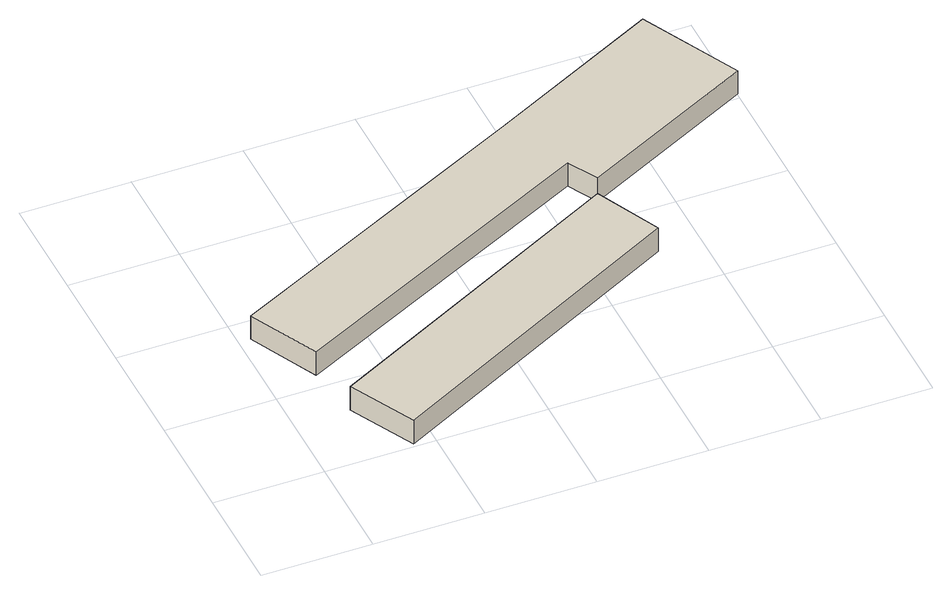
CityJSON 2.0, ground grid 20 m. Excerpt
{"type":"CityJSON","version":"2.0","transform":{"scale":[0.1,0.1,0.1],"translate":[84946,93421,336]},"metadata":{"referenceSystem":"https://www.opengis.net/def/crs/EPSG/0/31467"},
"CityObjects":{
"building1":{"type":"Building","geometry":[{"type":"Solid","lod":"1","boundaries":[[[[0,1,2,3]],[[2,4,5,3]],[[1,6,4,2]],[[0,7,6,1]],[[3,5,7,0]],[[4,6,7,5]]]]}]},
"building2":{"type":"Building","geometry":[{"type":"Solid","lod":"1","boundaries":[[[[8,9,10,11,12,13,14]],[[13,15,16,14]],[[12,17,15,13]],[[11,18,17,12]],[[10,19,18,11]],[[9,20,19,10]],[[8,21,20,9]],[[14,16,21,8]],[[15,17,18,19,20,21,16]]]]}]}
},
"vertices":[
[724,296,50],[667,416,50],[101,127,50],[162,7,50],[101,127,0],[162,7,0],[667,416,0],[724,296,0],
[577,598,83],[7,321,83],[69,194,83],[638,471,83],[667,416,83],[986,575,83],[895,757,83],[986,575,33],[895,757,33],[667,416,33],[638,471,33],[69,194,33],[7,321,33],[577,598,33]
]}
